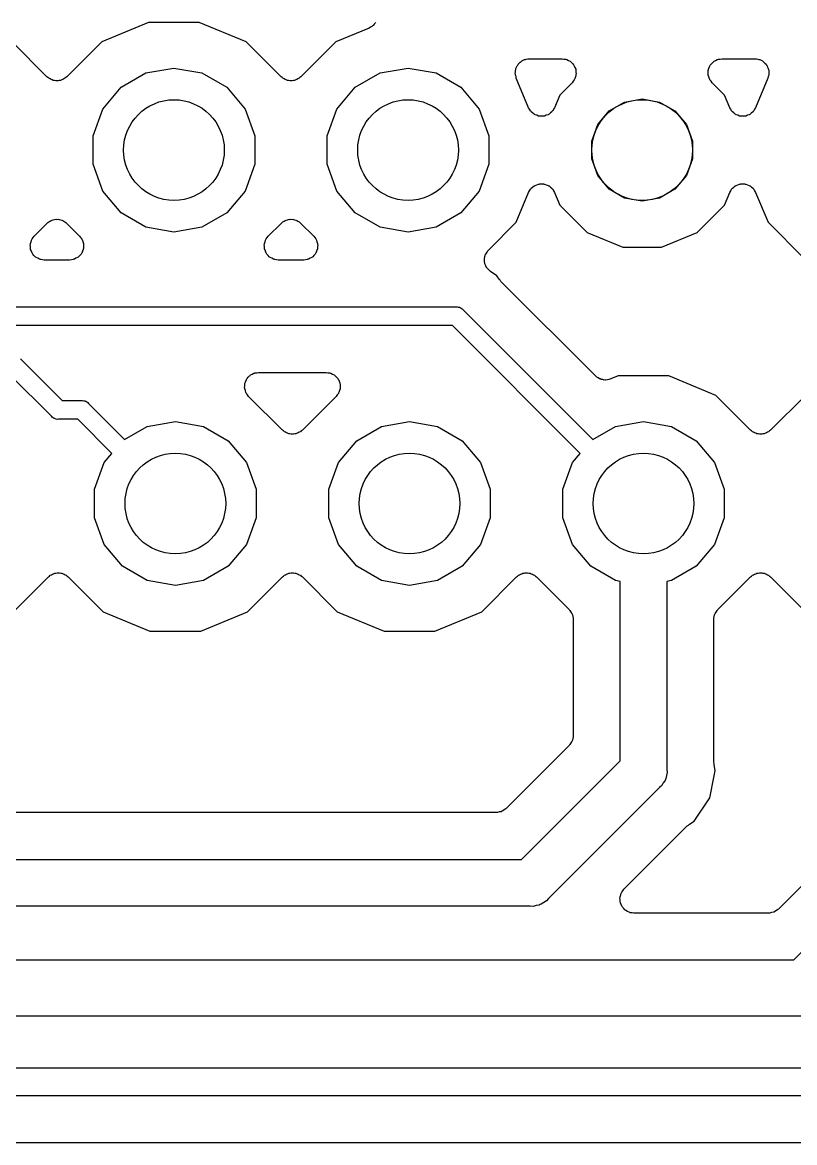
# Model space of a CAD drawing. Extents: x 24 to 196, y -189 to -31.
# Drawn here: x 177.28 to 185.66, y -57.1 to -44.95 of the extents above; entities that cross this region are included whole.
import ezdxf

# ---------------------------------------------------------------- set-up
doc = ezdxf.new("R2010")
doc.units = 0
doc.header["$MEASUREMENT"] = 0
doc.layers.add('BLACK', color=7, linetype='CONTINUOUS')

msp = doc.modelspace()

# ---------------------------------------------------------------- linework, layer by layer
at = {"layer": 'BLACK', "linetype": 'CONTINUOUS'}
for p, q in [((178.653, -44.9457), (178.144, -45.1564)), ((179.203, -44.9457), (178.653, -44.9457)), ((179.712, -45.1564), (179.203, -44.9457)), ((181.1, -44.9652), (181.09, -44.9784)), ((181.112, -44.9534), (181.1, -44.9652)), ((181.116, -44.9443), (181.112, -44.9534)), ((181.045, -45.0068), (180.684, -45.1564)), ((181.059, -44.9979), (181.045, -45.0068)), ((181.074, -44.9908), (181.059, -44.9979)), ((181.081, -44.9837), (181.074, -44.9908)), ((181.09, -44.9784), (181.081, -44.9837)), ((177.55, -45.5345), (177.172, -45.1564)), ((178.144, -45.1564), (177.766, -45.5345)), ((180.09, -45.5345), (179.712, -45.1564)), ((180.684, -45.1564), (180.306, -45.5345)), ((178.624, -45.4938), (178.928, -45.4402)), ((178.928, -45.4402), (179.232, -45.4938)), ((181.164, -45.4938), (181.468, -45.4402)), ((181.468, -45.4402), (181.772, -45.4938)), ((182.634, -45.4649), (182.637, -45.4555)), ((182.637, -45.4555), (182.639, -45.4456)), ((182.639, -45.4456), (182.646, -45.4308)), ((182.646, -45.4308), (182.652, -45.4152)), ((182.652, -45.4152), (182.658, -45.4075)), ((182.658, -45.4075), (182.663, -45.3986)), ((182.663, -45.3986), (182.675, -45.3874)), ((182.675, -45.3874), (182.686, -45.3747)), ((182.686, -45.3747), (182.695, -45.3696)), ((182.695, -45.3696), (182.702, -45.3629)), ((182.702, -45.3629), (182.717, -45.3565)), ((182.717, -45.3565), (182.732, -45.3482)), ((182.732, -45.3482), (182.742, -45.3464)), ((182.742, -45.3464), (182.751, -45.3426)), ((182.751, -45.3426), (182.768, -45.3419)), ((182.768, -45.3419), (182.784, -45.339)), ((182.784, -45.339), (183.14, -45.339)), ((183.14, -45.339), (183.16, -45.3425)), ((183.16, -45.3425), (183.18, -45.3442)), ((183.18, -45.3442), (183.186, -45.347)), ((183.186, -45.347), (183.192, -45.3482)), ((183.192, -45.3482), (183.21, -45.3581)), ((183.21, -45.3581), (183.228, -45.3666)), ((183.228, -45.3666), (183.233, -45.3713)), ((183.233, -45.3713), (183.238, -45.3747)), ((183.238, -45.3747), (183.251, -45.3899)), ((183.251, -45.3899), (183.265, -45.404)), ((183.265, -45.404), (183.268, -45.4101)), ((183.268, -45.4101), (183.272, -45.4152)), ((183.272, -45.4152), (183.279, -45.4339)), ((183.279, -45.4339), (183.288, -45.452)), ((183.288, -45.452), (183.288, -45.4586)), ((184.728, -45.452), (184.737, -45.4339)), ((184.728, -45.4586), (184.728, -45.452)), ((184.737, -45.4339), (184.744, -45.4152)), ((184.744, -45.4152), (184.748, -45.4101)), ((184.748, -45.4101), (184.751, -45.404)), ((184.751, -45.404), (184.765, -45.3899)), ((184.765, -45.3899), (184.778, -45.3747)), ((184.778, -45.3747), (184.783, -45.3713)), ((184.783, -45.3713), (184.788, -45.3666)), ((184.788, -45.3666), (184.806, -45.3581)), ((184.806, -45.3581), (184.824, -45.3482)), ((184.824, -45.3482), (184.83, -45.347)), ((184.83, -45.347), (184.836, -45.3442)), ((184.836, -45.3442), (184.856, -45.3425)), ((184.856, -45.3425), (184.876, -45.339)), ((184.876, -45.339), (185.232, -45.339)), ((185.232, -45.339), (185.248, -45.3419)), ((185.248, -45.3419), (185.265, -45.3426)), ((185.265, -45.3426), (185.274, -45.3464)), ((185.274, -45.3464), (185.284, -45.3482)), ((185.284, -45.3482), (185.299, -45.3565)), ((185.299, -45.3565), (185.314, -45.3629)), ((185.314, -45.3629), (185.321, -45.3696)), ((185.321, -45.3696), (185.33, -45.3747)), ((185.33, -45.3747), (185.341, -45.3874)), ((185.341, -45.3874), (185.353, -45.3986)), ((185.353, -45.3986), (185.358, -45.4075)), ((185.358, -45.4075), (185.364, -45.4152)), ((185.364, -45.4152), (185.37, -45.4308)), ((185.37, -45.4308), (185.377, -45.4456)), ((185.377, -45.4456), (185.379, -45.4555)), ((185.379, -45.4555), (185.382, -45.4649)), ((177.561, -45.5422), (177.55, -45.5345)), ((177.571, -45.5516), (177.561, -45.5422)), ((177.583, -45.5573), (177.571, -45.5516)), ((177.594, -45.5649), (177.583, -45.5573)), ((177.606, -45.5683), (177.594, -45.5649)), ((177.619, -45.574), (177.606, -45.5683)), ((177.632, -45.5751), (177.619, -45.574)), ((177.645, -45.5786), (177.632, -45.5751)), ((177.658, -45.5774), (177.645, -45.5786)), ((177.671, -45.5786), (177.658, -45.5774)), ((177.684, -45.5751), (177.671, -45.5786)), ((177.697, -45.574), (177.684, -45.5751)), ((177.71, -45.5683), (177.697, -45.574)), ((177.722, -45.5649), (177.71, -45.5683)), ((177.733, -45.5573), (177.722, -45.5649)), ((177.745, -45.5516), (177.733, -45.5573)), ((177.755, -45.5422), (177.745, -45.5516)), ((177.766, -45.5345), (177.755, -45.5422)), ((178.356, -45.6484), (178.624, -45.4938)), ((179.232, -45.4938), (179.5, -45.6484)), ((180.101, -45.5422), (180.09, -45.5345)), ((180.111, -45.5516), (180.101, -45.5422)), ((180.123, -45.5573), (180.111, -45.5516)), ((180.134, -45.5649), (180.123, -45.5573)), ((180.146, -45.5683), (180.134, -45.5649)), ((180.159, -45.574), (180.146, -45.5683)), ((180.172, -45.5751), (180.159, -45.574)), ((180.185, -45.5786), (180.172, -45.5751)), ((180.198, -45.5774), (180.185, -45.5786)), ((180.211, -45.5786), (180.198, -45.5774)), ((180.224, -45.5751), (180.211, -45.5786)), ((180.237, -45.574), (180.224, -45.5751)), ((180.25, -45.5683), (180.237, -45.574)), ((180.262, -45.5649), (180.25, -45.5683)), ((180.273, -45.5573), (180.262, -45.5649)), ((180.285, -45.5516), (180.273, -45.5573)), ((180.295, -45.5422), (180.285, -45.5516)), ((180.306, -45.5345), (180.295, -45.5422)), ((180.896, -45.6484), (181.164, -45.4938)), ((181.772, -45.4938), (182.04, -45.6484)), ((182.632, -45.498), (182.634, -45.4816)), ((182.634, -45.5078), (182.632, -45.498)), ((182.634, -45.4816), (182.634, -45.4649)), ((182.634, -45.5179), (182.634, -45.5078)), ((182.64, -45.5335), (182.634, -45.5179)), ((182.643, -45.5497), (182.64, -45.5335)), ((182.776, -45.8702), (182.643, -45.5497)), ((183.272, -45.5676), (183.26, -45.5829)), ((183.275, -45.5613), (183.272, -45.5676)), ((183.278, -45.5558), (183.275, -45.5613)), ((183.284, -45.5366), (183.278, -45.5558)), ((183.29, -45.5179), (183.284, -45.5366)), ((183.288, -45.4586), (183.29, -45.4649)), ((183.29, -45.4649), (183.29, -45.4849)), ((183.29, -45.4849), (183.292, -45.5047)), ((183.292, -45.5047), (183.29, -45.5112)), ((183.29, -45.5112), (183.29, -45.5179)), ((184.724, -45.5047), (184.726, -45.4849)), ((184.726, -45.5112), (184.724, -45.5047)), ((184.726, -45.4649), (184.728, -45.4586)), ((184.726, -45.4849), (184.726, -45.4649)), ((184.726, -45.5179), (184.726, -45.5112)), ((184.732, -45.5366), (184.726, -45.5179)), ((184.738, -45.5558), (184.732, -45.5366)), ((184.741, -45.5613), (184.738, -45.5558)), ((184.744, -45.5676), (184.741, -45.5613)), ((184.756, -45.5829), (184.744, -45.5676)), ((185.373, -45.5497), (185.24, -45.8702)), ((185.376, -45.5335), (185.373, -45.5497)), ((185.382, -45.5179), (185.376, -45.5335)), ((185.382, -45.4649), (185.382, -45.4816)), ((185.382, -45.4816), (185.384, -45.498)), ((185.384, -45.498), (185.382, -45.5078)), ((185.382, -45.5078), (185.382, -45.5179)), ((178.157, -45.8851), (178.356, -45.6484)), ((179.5, -45.6484), (179.699, -45.8851)), ((180.697, -45.8851), (180.896, -45.6484)), ((182.04, -45.6484), (182.239, -45.8851)), ((183.248, -45.5992), (183.114, -45.7329)), ((183.26, -45.5829), (183.248, -45.5992)), ((184.768, -45.5992), (184.756, -45.5829)), ((184.902, -45.7329), (184.768, -45.5992)), ((183.114, -45.7329), (183.058, -45.8702)), ((183.652, -45.9052), (183.818, -45.8089)), ((183.818, -45.8089), (184.008, -45.7755)), ((184.008, -45.7755), (184.198, -45.8089)), ((184.198, -45.8089), (184.364, -45.9052)), ((184.958, -45.8702), (184.902, -45.7329)), ((178.052, -46.1755), (178.157, -45.8851)), ((179.699, -45.8851), (179.804, -46.1755)), ((180.592, -46.1755), (180.697, -45.8851)), ((182.239, -45.8851), (182.344, -46.1755)), ((182.787, -45.887), (182.776, -45.8702)), ((182.796, -45.9047), (182.787, -45.887)), ((182.801, -45.9092), (182.796, -45.9047)), ((182.804, -45.9148), (182.801, -45.9092)), ((182.82, -45.927), (182.804, -45.9148)), ((182.835, -45.9404), (182.82, -45.927)), ((182.841, -45.943), (182.835, -45.9404)), ((182.999, -45.9404), (182.992, -45.943)), ((183.013, -45.927), (182.999, -45.9404)), ((183.029, -45.9148), (183.013, -45.927)), ((183.033, -45.9092), (183.029, -45.9148)), ((183.038, -45.9047), (183.033, -45.9092)), ((183.047, -45.887), (183.038, -45.9047)), ((183.058, -45.8702), (183.047, -45.887)), ((183.528, -46.0527), (183.652, -45.9052)), ((184.364, -45.9052), (184.488, -46.0527)), ((184.969, -45.887), (184.958, -45.8702)), ((184.978, -45.9047), (184.969, -45.887)), ((184.983, -45.9092), (184.978, -45.9047)), ((184.987, -45.9148), (184.983, -45.9092)), ((185.003, -45.927), (184.987, -45.9148)), ((185.017, -45.9404), (185.003, -45.927)), ((185.024, -45.943), (185.017, -45.9404)), ((185.181, -45.9404), (185.175, -45.943)), ((185.196, -45.927), (185.181, -45.9404)), ((185.212, -45.9148), (185.196, -45.927)), ((185.215, -45.9092), (185.212, -45.9148)), ((185.22, -45.9047), (185.215, -45.9092)), ((185.229, -45.887), (185.22, -45.9047)), ((185.24, -45.8702), (185.229, -45.887)), ((182.846, -45.9471), (182.841, -45.943)), ((182.865, -45.9531), (182.846, -45.9471)), ((182.884, -45.9607), (182.865, -45.9531)), ((182.89, -45.961), (182.884, -45.9607)), ((182.897, -45.963), (182.89, -45.961)), ((182.917, -45.9621), (182.897, -45.963)), ((182.937, -45.963), (182.917, -45.9621)), ((182.943, -45.961), (182.937, -45.963)), ((182.95, -45.9607), (182.943, -45.961)), ((182.968, -45.953), (182.95, -45.9607)), ((182.987, -45.9471), (182.968, -45.953)), ((182.992, -45.943), (182.987, -45.9471)), ((183.462, -46.2337), (183.528, -46.0527)), ((184.488, -46.0527), (184.554, -46.2337)), ((185.029, -45.9471), (185.024, -45.943)), ((185.048, -45.9531), (185.029, -45.9471)), ((185.066, -45.9607), (185.048, -45.9531)), ((185.073, -45.961), (185.066, -45.9607)), ((185.079, -45.963), (185.073, -45.961)), ((185.099, -45.9621), (185.079, -45.963)), ((185.119, -45.963), (185.099, -45.9621)), ((185.126, -45.961), (185.119, -45.963)), ((185.132, -45.9607), (185.126, -45.961)), ((185.151, -45.9531), (185.132, -45.9607)), ((185.17, -45.9471), (185.151, -45.9531)), ((185.175, -45.943), (185.17, -45.9471)), ((178.052, -46.4845), (178.052, -46.1755)), ((179.804, -46.1755), (179.804, -46.4845)), ((180.592, -46.4845), (180.592, -46.1755)), ((182.344, -46.1755), (182.344, -46.4845)), ((183.462, -46.4263), (183.462, -46.2337)), ((184.554, -46.2337), (184.554, -46.4263)), ((183.528, -46.6073), (183.462, -46.4263)), ((184.554, -46.4263), (184.488, -46.6073)), ((178.157, -46.7749), (178.052, -46.4845)), ((179.804, -46.4845), (179.699, -46.7749)), ((180.697, -46.7749), (180.592, -46.4845)), ((182.344, -46.4845), (182.239, -46.7749)), ((183.652, -46.7548), (183.528, -46.6073)), ((184.488, -46.6073), (184.364, -46.7548)), ((178.356, -47.0116), (178.157, -46.7749)), ((179.699, -46.7749), (179.5, -47.0116)), ((180.896, -47.0116), (180.697, -46.7749)), ((182.239, -46.7749), (182.04, -47.0116)), ((182.642, -47.1141), (182.776, -46.7898)), ((182.776, -46.7898), (182.787, -46.773)), ((182.787, -46.773), (182.796, -46.7553)), ((182.796, -46.7553), (182.801, -46.7508)), ((182.801, -46.7508), (182.804, -46.7452)), ((182.804, -46.7452), (182.82, -46.733)), ((182.82, -46.733), (182.835, -46.7196)), ((182.835, -46.7196), (182.841, -46.717)), ((182.841, -46.717), (182.846, -46.7129)), ((182.846, -46.7129), (182.865, -46.7069)), ((182.865, -46.7069), (182.884, -46.6993)), ((182.884, -46.6993), (182.89, -46.699)), ((182.89, -46.699), (182.897, -46.697)), ((182.897, -46.697), (182.917, -46.6979)), ((182.917, -46.6979), (182.937, -46.697)), ((182.937, -46.697), (182.943, -46.699)), ((182.943, -46.699), (182.95, -46.6993)), ((182.95, -46.6993), (182.968, -46.7069)), ((182.968, -46.7069), (182.987, -46.7129)), ((182.987, -46.7129), (182.992, -46.717)), ((182.992, -46.717), (182.999, -46.7196)), ((182.999, -46.7196), (183.013, -46.733)), ((183.013, -46.733), (183.029, -46.7452)), ((183.029, -46.7452), (183.033, -46.7508)), ((183.033, -46.7508), (183.038, -46.7553)), ((183.038, -46.7553), (183.047, -46.773)), ((183.047, -46.773), (183.058, -46.7898)), ((183.058, -46.7898), (183.114, -46.9271)), ((183.818, -46.8511), (183.652, -46.7548)), ((184.364, -46.7548), (184.198, -46.8511)), ((184.902, -46.9271), (184.958, -46.7898)), ((184.958, -46.7898), (184.969, -46.773)), ((184.969, -46.773), (184.978, -46.7553)), ((184.978, -46.7553), (184.983, -46.7508)), ((184.983, -46.7508), (184.987, -46.7452)), ((184.987, -46.7452), (185.003, -46.733)), ((185.003, -46.733), (185.017, -46.7196)), ((185.017, -46.7196), (185.024, -46.717)), ((185.024, -46.717), (185.029, -46.7129)), ((185.029, -46.7129), (185.048, -46.7069)), ((185.048, -46.7069), (185.066, -46.6993)), ((185.066, -46.6993), (185.073, -46.699)), ((185.073, -46.699), (185.079, -46.697)), ((185.079, -46.697), (185.099, -46.6979)), ((185.099, -46.6979), (185.119, -46.697)), ((185.119, -46.697), (185.126, -46.699)), ((185.126, -46.699), (185.132, -46.6993)), ((185.132, -46.6993), (185.151, -46.7069)), ((185.151, -46.7069), (185.17, -46.7129)), ((185.17, -46.7129), (185.175, -46.717)), ((185.175, -46.717), (185.181, -46.7196)), ((185.181, -46.7196), (185.196, -46.733)), ((185.196, -46.733), (185.212, -46.7452)), ((185.212, -46.7452), (185.215, -46.7508)), ((185.215, -46.7508), (185.22, -46.7553)), ((185.22, -46.7553), (185.229, -46.773)), ((185.229, -46.773), (185.24, -46.7898)), ((185.24, -46.7898), (185.374, -47.1141)), ((184.008, -46.8845), (183.818, -46.8511)), ((184.198, -46.8511), (184.008, -46.8845)), ((178.624, -47.1662), (178.356, -47.0116)), ((179.5, -47.0116), (179.232, -47.1662)), ((181.164, -47.1662), (180.896, -47.0116)), ((182.04, -47.0116), (181.772, -47.1662)), ((183.114, -46.9271), (183.411, -47.2236)), ((184.605, -47.2236), (184.902, -46.9271)), ((177.412, -47.2632), (177.55, -47.1255)), ((177.55, -47.1255), (177.561, -47.1178)), ((177.561, -47.1178), (177.571, -47.1084)), ((177.571, -47.1084), (177.583, -47.1027)), ((177.583, -47.1027), (177.594, -47.0951)), ((177.594, -47.0951), (177.606, -47.0917)), ((177.606, -47.0917), (177.619, -47.086)), ((177.619, -47.086), (177.632, -47.0849)), ((177.632, -47.0849), (177.645, -47.0814)), ((177.645, -47.0814), (177.658, -47.0826)), ((177.658, -47.0826), (177.671, -47.0814)), ((177.671, -47.0814), (177.684, -47.0849)), ((177.684, -47.0849), (177.697, -47.086)), ((177.697, -47.086), (177.71, -47.0917)), ((177.71, -47.0917), (177.722, -47.0951)), ((177.722, -47.0951), (177.733, -47.1027)), ((177.733, -47.1027), (177.745, -47.1084)), ((177.745, -47.1084), (177.755, -47.1178)), ((177.755, -47.1178), (177.766, -47.1255)), ((177.766, -47.1255), (177.904, -47.2632)), ((179.952, -47.2632), (180.09, -47.1255)), ((180.09, -47.1255), (180.101, -47.1178)), ((180.101, -47.1178), (180.111, -47.1084)), ((180.111, -47.1084), (180.123, -47.1027)), ((180.123, -47.1027), (180.134, -47.0951)), ((180.134, -47.0951), (180.146, -47.0917)), ((180.146, -47.0917), (180.159, -47.086)), ((180.159, -47.086), (180.172, -47.0849)), ((180.172, -47.0849), (180.185, -47.0814)), ((180.185, -47.0814), (180.198, -47.0826)), ((180.198, -47.0826), (180.211, -47.0814)), ((180.211, -47.0814), (180.224, -47.0849)), ((180.224, -47.0849), (180.237, -47.086)), ((180.237, -47.086), (180.25, -47.0917)), ((180.25, -47.0917), (180.262, -47.0951)), ((180.262, -47.0951), (180.273, -47.1027)), ((180.273, -47.1027), (180.285, -47.1084)), ((180.285, -47.1084), (180.295, -47.1178)), ((180.295, -47.1178), (180.306, -47.1255)), ((180.306, -47.1255), (180.444, -47.2632)), ((182.341, -47.4147), (182.642, -47.1141)), ((185.374, -47.1141), (185.764, -47.5036)), ((177.388, -47.2948), (177.401, -47.2795)), ((177.401, -47.2795), (177.412, -47.2632)), ((177.904, -47.2632), (177.915, -47.2795)), ((177.915, -47.2795), (177.928, -47.2948)), ((178.928, -47.2198), (178.624, -47.1662)), ((179.232, -47.1662), (178.928, -47.2198)), ((179.928, -47.2948), (179.941, -47.2795)), ((179.941, -47.2795), (179.952, -47.2632)), ((180.444, -47.2632), (180.455, -47.2795)), ((180.455, -47.2795), (180.468, -47.2948)), ((181.468, -47.2198), (181.164, -47.1662)), ((181.772, -47.1662), (181.468, -47.2198)), ((183.411, -47.2236), (183.798, -47.3841)), ((184.218, -47.3841), (184.605, -47.2236)), ((177.368, -47.3577), (177.37, -47.3512)), ((177.37, -47.3775), (177.368, -47.3577)), ((177.37, -47.3445), (177.377, -47.3258)), ((177.37, -47.3512), (177.37, -47.3445)), ((177.37, -47.3975), (177.37, -47.3775)), ((177.372, -47.4038), (177.37, -47.3975)), ((177.377, -47.3258), (177.382, -47.3066)), ((177.382, -47.3066), (177.386, -47.3011)), ((177.386, -47.3011), (177.388, -47.2948)), ((177.928, -47.2948), (177.93, -47.3011)), ((177.93, -47.3011), (177.934, -47.3066)), ((177.934, -47.3066), (177.939, -47.3258)), ((177.939, -47.3258), (177.946, -47.3445)), ((177.946, -47.3975), (177.944, -47.4038)), ((177.946, -47.3445), (177.946, -47.3512)), ((177.946, -47.3512), (177.948, -47.3577)), ((177.948, -47.3577), (177.946, -47.3775)), ((177.946, -47.3775), (177.946, -47.3975)), ((179.908, -47.3577), (179.91, -47.3512)), ((179.91, -47.3775), (179.908, -47.3577)), ((179.91, -47.3445), (179.917, -47.3258)), ((179.91, -47.3512), (179.91, -47.3445)), ((179.91, -47.3975), (179.91, -47.3775)), ((179.912, -47.4038), (179.91, -47.3975)), ((179.917, -47.3258), (179.922, -47.3066)), ((179.922, -47.3066), (179.926, -47.3011)), ((179.926, -47.3011), (179.928, -47.2948)), ((180.468, -47.2948), (180.47, -47.3011)), ((180.47, -47.3011), (180.474, -47.3066)), ((180.474, -47.3066), (180.479, -47.3258)), ((180.479, -47.3258), (180.486, -47.3445)), ((180.486, -47.3975), (180.484, -47.4038)), ((180.486, -47.3445), (180.486, -47.3512)), ((180.486, -47.3512), (180.488, -47.3577)), ((180.488, -47.3577), (180.486, -47.3775)), ((180.486, -47.3775), (180.486, -47.3975)), ((183.798, -47.3841), (184.218, -47.3841)), ((177.373, -47.4104), (177.372, -47.4038)), ((177.381, -47.4285), (177.373, -47.4104)), ((177.388, -47.4472), (177.381, -47.4285)), ((177.393, -47.4523), (177.388, -47.4472)), ((177.395, -47.4584), (177.393, -47.4523)), ((177.409, -47.4725), (177.395, -47.4584)), ((177.422, -47.4877), (177.409, -47.4725)), ((177.428, -47.4911), (177.422, -47.4877)), ((177.433, -47.4958), (177.428, -47.4911)), ((177.451, -47.5043), (177.433, -47.4958)), ((177.468, -47.5142), (177.451, -47.5043)), ((177.475, -47.5154), (177.468, -47.5142)), ((177.481, -47.5182), (177.475, -47.5154)), ((177.501, -47.5199), (177.481, -47.5182)), ((177.52, -47.5234), (177.501, -47.5199)), ((177.815, -47.5199), (177.796, -47.5234)), ((177.835, -47.5182), (177.815, -47.5199)), ((177.841, -47.5154), (177.835, -47.5182)), ((177.848, -47.5142), (177.841, -47.5154)), ((177.865, -47.5043), (177.848, -47.5142)), ((177.883, -47.4958), (177.865, -47.5043)), ((177.888, -47.4911), (177.883, -47.4958)), ((177.894, -47.4877), (177.888, -47.4911)), ((177.907, -47.4725), (177.894, -47.4877)), ((177.921, -47.4584), (177.907, -47.4725)), ((177.923, -47.4523), (177.921, -47.4584)), ((177.928, -47.4472), (177.923, -47.4523)), ((177.935, -47.4285), (177.928, -47.4472)), ((177.943, -47.4104), (177.935, -47.4285)), ((177.944, -47.4038), (177.943, -47.4104)), ((179.913, -47.4104), (179.912, -47.4038)), ((179.921, -47.4285), (179.913, -47.4104)), ((179.928, -47.4472), (179.921, -47.4285)), ((179.933, -47.4523), (179.928, -47.4472)), ((179.935, -47.4584), (179.933, -47.4523)), ((179.949, -47.4725), (179.935, -47.4584)), ((179.962, -47.4877), (179.949, -47.4725)), ((179.968, -47.4911), (179.962, -47.4877)), ((179.973, -47.4958), (179.968, -47.4911)), ((179.991, -47.5043), (179.973, -47.4958)), ((180.008, -47.5142), (179.991, -47.5043)), ((180.015, -47.5154), (180.008, -47.5142)), ((180.021, -47.5182), (180.015, -47.5154)), ((180.041, -47.5199), (180.021, -47.5182)), ((180.06, -47.5234), (180.041, -47.5199)), ((180.355, -47.5199), (180.336, -47.5234)), ((180.375, -47.5182), (180.355, -47.5199)), ((180.381, -47.5154), (180.375, -47.5182)), ((180.388, -47.5142), (180.381, -47.5154)), ((180.405, -47.5043), (180.388, -47.5142)), ((180.423, -47.4958), (180.405, -47.5043)), ((180.428, -47.4911), (180.423, -47.4958)), ((180.434, -47.4877), (180.428, -47.4911)), ((180.447, -47.4725), (180.434, -47.4877)), ((180.461, -47.4584), (180.447, -47.4725)), ((180.463, -47.4523), (180.461, -47.4584)), ((180.468, -47.4472), (180.463, -47.4523)), ((180.475, -47.4285), (180.468, -47.4472)), ((180.483, -47.4104), (180.475, -47.4285)), ((180.484, -47.4038), (180.483, -47.4104)), ((182.297, -47.5092), (182.303, -47.4852)), ((182.297, -47.5108), (182.297, -47.5092)), ((182.297, -47.5125), (182.297, -47.5108)), ((182.299, -47.5371), (182.297, -47.5125)), ((182.303, -47.4852), (182.309, -47.4611)), ((182.309, -47.4611), (182.31, -47.4597)), ((182.31, -47.4597), (182.311, -47.458)), ((182.311, -47.458), (182.325, -47.4377)), ((182.325, -47.4377), (182.339, -47.417)), ((182.339, -47.417), (182.34, -47.4161)), ((182.34, -47.4161), (182.341, -47.4147)), ((177.796, -47.5234), (177.52, -47.5234)), ((180.336, -47.5234), (180.06, -47.5234)), ((182.302, -47.5619), (182.299, -47.5371)), ((182.302, -47.5634), (182.302, -47.5619)), ((182.302, -47.5651), (182.302, -47.5634)), ((182.313, -47.5873), (182.302, -47.5651)), ((182.324, -47.6098), (182.313, -47.5873)), ((182.325, -47.611), (182.324, -47.6098)), ((182.326, -47.6125), (182.325, -47.611)), ((182.344, -47.6297), (182.326, -47.6125)), ((182.361, -47.6473), (182.344, -47.6297)), ((182.363, -47.648), (182.361, -47.6473)), ((182.364, -47.6492), (182.363, -47.648)), ((182.43, -47.6935), (182.364, -47.6492)), ((182.456, -47.7319), (182.43, -47.6935)), ((182.467, -47.7427), (182.456, -47.7319)), ((182.475, -47.755), (182.467, -47.7427)), ((183.501, -48.781), (182.475, -47.755)), ((176.445, -48.0314), (181.987, -48.0314)), ((181.987, -48.0314), (182, -48.0302)), ((182, -48.0302), (182.013, -48.0337)), ((182.013, -48.0337), (182.026, -48.0361)), ((182.026, -48.0361), (182.03, -48.0383)), ((182.03, -48.0383), (182.035, -48.0395)), ((182.035, -48.0395), (182.046, -48.0472)), ((182.046, -48.0472), (182.057, -48.054)), ((182.057, -48.054), (182.066, -48.0643)), ((182.066, -48.0643), (183.473, -49.4709)), ((181.949, -48.2346), (176.407, -48.2346)), ((183.335, -49.6211), (181.949, -48.2346)), ((177.262, -48.5941), (177.715, -49.0474)), ((177.598, -49.2177), (177.145, -48.7644)), ((179.698, -48.8622), (179.699, -48.8556)), ((179.699, -48.8556), (179.707, -48.8375)), ((179.707, -48.8375), (179.714, -48.8188)), ((179.714, -48.8188), (179.719, -48.8137)), ((179.719, -48.8137), (179.721, -48.8076)), ((179.721, -48.8076), (179.735, -48.7935)), ((179.735, -48.7935), (179.748, -48.7783)), ((179.748, -48.7783), (179.754, -48.7749)), ((179.754, -48.7749), (179.759, -48.7702)), ((179.759, -48.7702), (179.777, -48.7617)), ((179.777, -48.7617), (179.794, -48.7518)), ((179.794, -48.7518), (179.801, -48.7506)), ((179.801, -48.7506), (179.807, -48.7478)), ((179.807, -48.7478), (179.827, -48.7461)), ((179.827, -48.7461), (179.846, -48.7426)), ((179.846, -48.7426), (180.58, -48.7426)), ((180.58, -48.7426), (180.599, -48.7461)), ((180.599, -48.7461), (180.619, -48.7478)), ((180.619, -48.7478), (180.625, -48.7506)), ((180.625, -48.7506), (180.632, -48.7518)), ((180.632, -48.7518), (180.649, -48.7617)), ((180.649, -48.7617), (180.667, -48.7702)), ((180.667, -48.7702), (180.672, -48.7749)), ((180.672, -48.7749), (180.678, -48.7783)), ((180.678, -48.7783), (180.691, -48.7935)), ((180.691, -48.7935), (180.705, -48.8076)), ((180.705, -48.8076), (180.707, -48.8137)), ((180.707, -48.8137), (180.712, -48.8188)), ((180.712, -48.8188), (180.719, -48.8375)), ((180.719, -48.8375), (180.727, -48.8556)), ((180.727, -48.8556), (180.728, -48.8622)), ((183.509, -48.7867), (183.501, -48.781)), ((183.516, -48.7941), (183.509, -48.7867)), ((183.531, -48.8018), (183.516, -48.7941)), ((183.544, -48.8114), (183.531, -48.8018)), ((183.554, -48.8139), (183.544, -48.8114)), ((183.563, -48.8186), (183.554, -48.8139)), ((183.58, -48.8207), (183.563, -48.8186)), ((183.596, -48.825), (183.58, -48.8207)), ((183.606, -48.8242), (183.596, -48.825)), ((183.616, -48.8255), (183.606, -48.8242)), ((183.632, -48.8219), (183.616, -48.8255)), ((183.648, -48.8204), (183.632, -48.8219)), ((183.657, -48.8162), (183.648, -48.8204)), ((183.667, -48.814), (183.657, -48.8162)), ((183.748, -48.7807), (183.667, -48.814)), ((184.298, -48.7807), (183.748, -48.7807)), ((184.807, -48.9914), (184.298, -48.7807)), ((179.694, -48.9083), (179.696, -48.8885)), ((179.696, -48.9148), (179.694, -48.9083)), ((179.696, -48.8685), (179.698, -48.8622)), ((179.696, -48.8885), (179.696, -48.8685)), ((179.696, -48.9215), (179.696, -48.9148)), ((179.703, -48.9402), (179.696, -48.9215)), ((179.708, -48.9594), (179.703, -48.9402)), ((179.712, -48.9649), (179.708, -48.9594)), ((179.714, -48.9712), (179.712, -48.9649)), ((179.727, -48.9865), (179.714, -48.9712)), ((180.712, -48.9712), (180.699, -48.9865)), ((180.714, -48.9649), (180.712, -48.9712)), ((180.718, -48.9594), (180.714, -48.9649)), ((180.723, -48.9402), (180.718, -48.9594)), ((180.73, -48.9215), (180.723, -48.9402)), ((180.728, -48.8622), (180.73, -48.8685)), ((180.73, -48.8685), (180.73, -48.8885)), ((180.73, -48.8885), (180.732, -48.9083)), ((180.732, -48.9083), (180.73, -48.9148)), ((180.73, -48.9148), (180.73, -48.9215)), ((177.715, -49.0474), (177.923, -49.0474)), ((177.923, -49.0474), (177.936, -49.0462)), ((177.936, -49.0462), (177.949, -49.0497)), ((177.949, -49.0497), (177.962, -49.0521)), ((177.962, -49.0521), (177.966, -49.0543)), ((177.966, -49.0543), (177.971, -49.0555)), ((177.971, -49.0555), (177.982, -49.0632)), ((177.982, -49.0632), (177.993, -49.07)), ((177.993, -49.07), (178.002, -49.0803)), ((178.002, -49.0803), (178.393, -49.4709)), ((179.738, -49.0028), (179.727, -48.9865)), ((180.105, -49.3695), (179.738, -49.0028)), ((180.688, -49.0028), (180.321, -49.3695)), ((180.699, -48.9865), (180.688, -49.0028)), ((185.185, -49.3695), (184.807, -48.9914)), ((185.779, -48.9914), (185.401, -49.3695)), ((177.607, -49.228), (177.598, -49.2177)), ((177.618, -49.2348), (177.607, -49.228)), ((177.629, -49.2425), (177.618, -49.2348)), ((177.634, -49.2437), (177.629, -49.2425)), ((177.638, -49.2459), (177.634, -49.2437)), ((177.651, -49.2483), (177.638, -49.2459)), ((177.664, -49.2518), (177.651, -49.2483)), ((177.677, -49.2506), (177.664, -49.2518)), ((177.885, -49.2506), (177.677, -49.2506)), ((178.255, -49.6211), (177.885, -49.2506)), ((178.393, -49.4709), (178.639, -49.3288)), ((178.639, -49.3288), (178.943, -49.2752)), ((178.943, -49.2752), (179.247, -49.3288)), ((179.247, -49.3288), (179.515, -49.4834)), ((180.911, -49.4834), (181.179, -49.3288)), ((181.179, -49.3288), (181.483, -49.2752)), ((181.483, -49.2752), (181.787, -49.3288)), ((181.787, -49.3288), (182.055, -49.4834)), ((183.473, -49.4709), (183.719, -49.3288)), ((183.719, -49.3288), (184.023, -49.2752)), ((184.023, -49.2752), (184.327, -49.3288)), ((184.327, -49.3288), (184.595, -49.4834)), ((180.116, -49.3772), (180.105, -49.3695)), ((180.126, -49.3866), (180.116, -49.3772)), ((180.138, -49.3923), (180.126, -49.3866)), ((180.149, -49.3999), (180.138, -49.3923)), ((180.161, -49.4033), (180.149, -49.3999)), ((180.174, -49.409), (180.161, -49.4033)), ((180.187, -49.4101), (180.174, -49.409)), ((180.2, -49.4136), (180.187, -49.4101)), ((180.213, -49.4124), (180.2, -49.4136)), ((180.226, -49.4136), (180.213, -49.4124)), ((180.239, -49.4101), (180.226, -49.4136)), ((180.252, -49.409), (180.239, -49.4101)), ((180.265, -49.4033), (180.252, -49.409)), ((180.277, -49.3999), (180.265, -49.4033)), ((180.288, -49.3923), (180.277, -49.3999)), ((180.3, -49.3866), (180.288, -49.3923)), ((180.31, -49.3772), (180.3, -49.3866)), ((180.321, -49.3695), (180.31, -49.3772)), ((185.196, -49.3772), (185.185, -49.3695)), ((185.206, -49.3866), (185.196, -49.3772)), ((185.218, -49.3923), (185.206, -49.3866)), ((185.229, -49.3999), (185.218, -49.3923)), ((185.241, -49.4033), (185.229, -49.3999)), ((185.254, -49.409), (185.241, -49.4033)), ((185.267, -49.4101), (185.254, -49.409)), ((185.28, -49.4136), (185.267, -49.4101)), ((185.293, -49.4124), (185.28, -49.4136)), ((185.306, -49.4136), (185.293, -49.4124)), ((185.319, -49.4101), (185.306, -49.4136)), ((185.332, -49.409), (185.319, -49.4101)), ((185.345, -49.4033), (185.332, -49.409)), ((185.357, -49.3999), (185.345, -49.4033)), ((185.368, -49.3923), (185.357, -49.3999)), ((185.38, -49.3866), (185.368, -49.3923)), ((185.39, -49.3772), (185.38, -49.3866)), ((185.401, -49.3695), (185.39, -49.3772)), ((179.515, -49.4834), (179.714, -49.7201)), ((180.712, -49.7201), (180.911, -49.4834)), ((182.055, -49.4834), (182.254, -49.7201)), ((184.595, -49.4834), (184.794, -49.7201)), ((178.172, -49.7201), (178.255, -49.6211)), ((183.252, -49.7201), (183.335, -49.6211)), ((178.067, -50.0105), (178.172, -49.7201)), ((179.714, -49.7201), (179.819, -50.0105)), ((180.607, -50.0105), (180.712, -49.7201)), ((182.254, -49.7201), (182.359, -50.0105)), ((183.147, -50.0105), (183.252, -49.7201)), ((184.794, -49.7201), (184.899, -50.0105)), ((178.067, -50.3195), (178.067, -50.0105)), ((179.819, -50.0105), (179.819, -50.3195)), ((180.607, -50.3195), (180.607, -50.0105)), ((182.359, -50.0105), (182.359, -50.3195)), ((183.147, -50.3195), (183.147, -50.0105)), ((184.899, -50.0105), (184.899, -50.3195)), ((178.172, -50.6099), (178.067, -50.3195)), ((179.819, -50.3195), (179.714, -50.6099)), ((180.712, -50.6099), (180.607, -50.3195)), ((182.359, -50.3195), (182.254, -50.6099)), ((183.252, -50.6099), (183.147, -50.3195)), ((184.899, -50.3195), (184.794, -50.6099)), ((178.371, -50.8466), (178.172, -50.6099)), ((179.714, -50.6099), (179.515, -50.8466)), ((180.911, -50.8466), (180.712, -50.6099)), ((182.254, -50.6099), (182.055, -50.8466)), ((183.451, -50.8466), (183.252, -50.6099)), ((184.794, -50.6099), (184.595, -50.8466)), ((177.621, -50.9267), (177.634, -50.921)), ((177.634, -50.921), (177.647, -50.9199)), ((177.647, -50.9199), (177.66, -50.9164)), ((177.66, -50.9164), (177.673, -50.9176)), ((177.673, -50.9176), (177.686, -50.9164)), ((177.686, -50.9164), (177.699, -50.9199)), ((177.699, -50.9199), (177.712, -50.921)), ((177.712, -50.921), (177.725, -50.9267)), ((178.639, -51.0012), (178.371, -50.8466)), ((179.515, -50.8466), (179.247, -51.0012)), ((180.161, -50.9267), (180.174, -50.921)), ((180.174, -50.921), (180.187, -50.9199)), ((180.187, -50.9199), (180.2, -50.9164)), ((180.2, -50.9164), (180.213, -50.9176)), ((180.213, -50.9176), (180.226, -50.9164)), ((180.226, -50.9164), (180.239, -50.9199)), ((180.239, -50.9199), (180.252, -50.921)), ((180.252, -50.921), (180.265, -50.9267)), ((181.179, -51.0012), (180.911, -50.8466)), ((182.055, -50.8466), (181.787, -51.0012)), ((182.701, -50.9267), (182.714, -50.921)), ((182.714, -50.921), (182.727, -50.9199)), ((182.727, -50.9199), (182.74, -50.9164)), ((182.74, -50.9164), (182.753, -50.9176)), ((182.753, -50.9176), (182.766, -50.9164)), ((182.766, -50.9164), (182.779, -50.9199)), ((182.779, -50.9199), (182.792, -50.921)), ((182.792, -50.921), (182.805, -50.9267)), ((183.719, -51.0012), (183.451, -50.8466)), ((184.595, -50.8466), (184.327, -51.0012)), ((185.241, -50.9267), (185.254, -50.921)), ((185.254, -50.921), (185.267, -50.9199)), ((185.267, -50.9199), (185.28, -50.9164)), ((185.28, -50.9164), (185.293, -50.9176)), ((185.293, -50.9176), (185.306, -50.9164)), ((185.306, -50.9164), (185.319, -50.9199)), ((185.319, -50.9199), (185.332, -50.921)), ((185.332, -50.921), (185.345, -50.9267)), ((177.187, -51.3386), (177.565, -50.9605)), ((177.565, -50.9605), (177.576, -50.9528)), ((177.576, -50.9528), (177.586, -50.9434)), ((177.586, -50.9434), (177.598, -50.9377)), ((177.598, -50.9377), (177.609, -50.9301)), ((177.609, -50.9301), (177.621, -50.9267)), ((177.725, -50.9267), (177.737, -50.9301)), ((177.737, -50.9301), (177.748, -50.9377)), ((177.748, -50.9377), (177.76, -50.9434)), ((177.76, -50.9434), (177.77, -50.9528)), ((177.77, -50.9528), (177.781, -50.9605)), ((177.781, -50.9605), (178.159, -51.3386)), ((178.943, -51.0548), (178.639, -51.0012)), ((179.247, -51.0012), (178.943, -51.0548)), ((179.727, -51.3386), (180.105, -50.9605)), ((180.105, -50.9605), (180.116, -50.9528)), ((180.116, -50.9528), (180.126, -50.9434)), ((180.126, -50.9434), (180.138, -50.9377)), ((180.138, -50.9377), (180.149, -50.9301)), ((180.149, -50.9301), (180.161, -50.9267)), ((180.265, -50.9267), (180.277, -50.9301)), ((180.277, -50.9301), (180.288, -50.9377)), ((180.288, -50.9377), (180.3, -50.9434)), ((180.3, -50.9434), (180.31, -50.9528)), ((180.31, -50.9528), (180.321, -50.9605)), ((180.321, -50.9605), (180.699, -51.3386)), ((181.483, -51.0548), (181.179, -51.0012)), ((181.787, -51.0012), (181.483, -51.0548)), ((182.267, -51.3386), (182.645, -50.9605)), ((182.645, -50.9605), (182.656, -50.9528)), ((182.656, -50.9528), (182.666, -50.9434)), ((182.666, -50.9434), (182.678, -50.9377)), ((182.678, -50.9377), (182.689, -50.9301)), ((182.689, -50.9301), (182.701, -50.9267)), ((182.805, -50.9267), (182.817, -50.9301)), ((182.817, -50.9301), (182.828, -50.9377)), ((182.828, -50.9377), (182.84, -50.9434)), ((182.84, -50.9434), (182.85, -50.9528)), ((182.85, -50.9528), (182.861, -50.9605)), ((182.861, -50.9605), (183.216, -51.3161)), ((183.769, -51.01), (183.719, -51.0012)), ((183.769, -52.9554), (183.769, -51.01)), ((184.327, -51.0012), (184.277, -51.01)), ((184.277, -51.01), (184.277, -53.0495)), ((184.83, -51.3161), (185.185, -50.9605)), ((185.185, -50.9605), (185.196, -50.9528)), ((185.196, -50.9528), (185.206, -50.9434)), ((185.206, -50.9434), (185.218, -50.9377)), ((185.218, -50.9377), (185.229, -50.9301)), ((185.229, -50.9301), (185.241, -50.9267)), ((185.345, -50.9267), (185.357, -50.9301)), ((185.357, -50.9301), (185.368, -50.9377)), ((185.368, -50.9377), (185.38, -50.9434)), ((185.38, -50.9434), (185.39, -50.9528)), ((185.39, -50.9528), (185.401, -50.9605)), ((185.401, -50.9605), (185.779, -51.3386)), ((178.159, -51.3386), (178.668, -51.5493)), ((179.218, -51.5493), (179.727, -51.3386)), ((180.699, -51.3386), (181.208, -51.5493)), ((181.758, -51.5493), (182.267, -51.3386)), ((183.216, -51.3161), (183.22, -51.3216)), ((183.22, -51.3216), (183.225, -51.3259)), ((183.225, -51.3259), (183.235, -51.3431)), ((183.235, -51.3431), (183.247, -51.3594)), ((183.247, -51.3594), (183.248, -51.3659)), ((183.248, -51.3659), (183.252, -51.3717)), ((183.252, -51.3717), (183.255, -51.3913)), ((183.255, -51.3913), (183.26, -51.4105)), ((183.26, -51.4105), (183.26, -51.4172)), ((184.786, -51.4105), (184.791, -51.3913)), ((184.786, -51.4172), (184.786, -51.4105)), ((184.791, -51.3913), (184.794, -51.3717)), ((184.794, -51.3717), (184.798, -51.3659)), ((184.798, -51.3659), (184.799, -51.3594)), ((184.799, -51.3594), (184.811, -51.3431)), ((184.811, -51.3431), (184.821, -51.3259)), ((184.821, -51.3259), (184.826, -51.3216)), ((184.826, -51.3216), (184.83, -51.3161)), ((183.26, -51.4172), (183.261, -51.4238)), ((183.261, -51.4238), (183.261, -52.6818)), ((184.785, -51.4238), (184.786, -51.4172)), ((184.785, -52.9705), (184.785, -51.4238)), ((178.668, -51.5493), (179.218, -51.5493)), ((181.208, -51.5493), (181.758, -51.5493)), ((187.575, -52.478), (185.487, -54.5654)), ((185.653, -55.118), (188.166, -52.6049)), ((183.247, -52.7462), (183.235, -52.7626)), ((183.248, -52.7398), (183.247, -52.7462)), ((183.252, -52.734), (183.248, -52.7398)), ((183.255, -52.7144), (183.252, -52.734)), ((183.26, -52.6951), (183.255, -52.7144)), ((183.261, -52.6818), (183.26, -52.6884)), ((183.26, -52.6884), (183.26, -52.6951)), ((183.216, -52.7896), (182.533, -53.4732)), ((183.22, -52.7841), (183.216, -52.7896)), ((183.225, -52.7798), (183.22, -52.7841)), ((183.235, -52.7626), (183.225, -52.7798)), ((182.699, -54.0258), (183.769, -52.9554)), ((184.788, -52.9853), (184.785, -52.9705)), ((184.788, -53.0003), (184.788, -52.9853)), ((184.28, -53.0831), (184.271, -53.1156)), ((184.277, -53.0495), (184.28, -53.0831)), ((184.8, -53.0606), (184.788, -53.0003)), ((184.788, -53.1209), (184.8, -53.0606)), ((184.221, -53.2264), (184.195, -53.248)), ((184.237, -53.1972), (184.221, -53.2264)), ((184.257, -53.1696), (184.237, -53.1972)), ((184.26, -53.1586), (184.257, -53.1696)), ((184.265, -53.1488), (184.26, -53.1586)), ((184.271, -53.1156), (184.265, -53.1488)), ((184.741, -53.3579), (184.788, -53.1209)), ((184.788, -53.1209), (184.788, -53.1209)), ((184.195, -53.248), (182.991, -54.4516)), ((182.527, -53.477), (182.523, -53.4821)), ((182.533, -53.4732), (182.527, -53.477)), ((184.572, -53.61), (184.741, -53.3579)), ((182.425, -53.5178), (163.865, -53.5178)), ((182.432, -53.5166), (182.425, -53.5178)), ((182.438, -53.5172), (182.432, -53.5166)), ((182.458, -53.5121), (182.438, -53.5172)), ((182.477, -53.5086), (182.458, -53.5121)), ((182.483, -53.5053), (182.477, -53.5086)), ((182.489, -53.5035), (182.483, -53.5053)), ((182.506, -53.4921), (182.489, -53.5035)), ((182.523, -53.4821), (182.506, -53.4921)), ((183.811, -54.3498), (184.498, -53.6631)), ((184.498, -53.6631), (184.51, -53.6545)), ((184.51, -53.6545), (184.521, -53.6441)), ((184.521, -53.6441), (184.572, -53.61)), ((163.72, -54.0258), (182.699, -54.0258)), ((183.767, -54.4443), (183.769, -54.4378)), ((183.769, -54.4641), (183.767, -54.4443)), ((183.769, -54.4311), (183.776, -54.4124)), ((183.769, -54.4378), (183.769, -54.4311)), ((183.776, -54.4124), (183.781, -54.3932)), ((183.781, -54.3932), (183.785, -54.3877)), ((183.785, -54.3877), (183.787, -54.3814)), ((183.787, -54.3814), (183.8, -54.3661)), ((183.8, -54.3661), (183.811, -54.3498)), ((182.793, -54.5338), (163.72, -54.5338)), ((182.826, -54.5367), (182.793, -54.5338)), ((182.859, -54.528), (182.826, -54.5367)), ((182.892, -54.5222), (182.859, -54.528)), ((182.902, -54.5165), (182.892, -54.5222)), ((182.913, -54.5136), (182.902, -54.5165)), ((182.94, -54.4942), (182.913, -54.5136)), ((182.97, -54.4774), (182.94, -54.4942)), ((182.991, -54.4516), (182.97, -54.4774)), ((183.769, -54.4841), (183.769, -54.4641)), ((183.771, -54.4904), (183.769, -54.4841)), ((183.772, -54.497), (183.771, -54.4904)), ((183.78, -54.5151), (183.772, -54.497)), ((183.787, -54.5338), (183.78, -54.5151)), ((183.791, -54.5389), (183.787, -54.5338)), ((183.794, -54.545), (183.791, -54.5389)), ((183.808, -54.5591), (183.794, -54.545)), ((183.821, -54.5743), (183.808, -54.5591)), ((185.482, -54.5692), (185.478, -54.5743)), ((185.487, -54.5654), (185.482, -54.5692)), ((183.827, -54.5777), (183.821, -54.5743)), ((183.832, -54.5824), (183.827, -54.5777)), ((183.85, -54.5909), (183.832, -54.5824)), ((183.867, -54.6008), (183.85, -54.5909)), ((183.874, -54.602), (183.867, -54.6008)), ((183.88, -54.6048), (183.874, -54.602)), ((183.9, -54.6065), (183.88, -54.6048)), ((183.919, -54.61), (183.9, -54.6065)), ((185.38, -54.61), (183.919, -54.61)), ((185.386, -54.6088), (185.38, -54.61)), ((185.393, -54.6094), (185.386, -54.6088)), ((185.412, -54.6043), (185.393, -54.6094)), ((185.432, -54.6008), (185.412, -54.6043)), ((185.438, -54.5975), (185.432, -54.6008)), ((185.444, -54.5957), (185.438, -54.5975)), ((185.46, -54.5843), (185.444, -54.5957)), ((185.478, -54.5743), (185.46, -54.5843)), ((162.712, -55.118), (185.653, -55.118)), ((185.766, -55.7276), (162.599, -55.7276)), ((161.633, -56.2864), (193.787, -56.2864)), ((193.787, -56.5912), (161.576, -56.5912)), ((172.683, -57.0992), (193.504, -57.0992))]:
    msp.add_line(p, q, dxfattribs=at)
at = {"layer": 'BLACK'}
for centre in [(178.928, -46.33), (181.468, -46.33), (184.008, -46.33), (178.943, -50.165), (181.483, -50.165), (184.023, -50.165)]:
    msp.add_circle(centre, 0.5461, dxfattribs=at)

doc.saveas('drawing.dxf')
